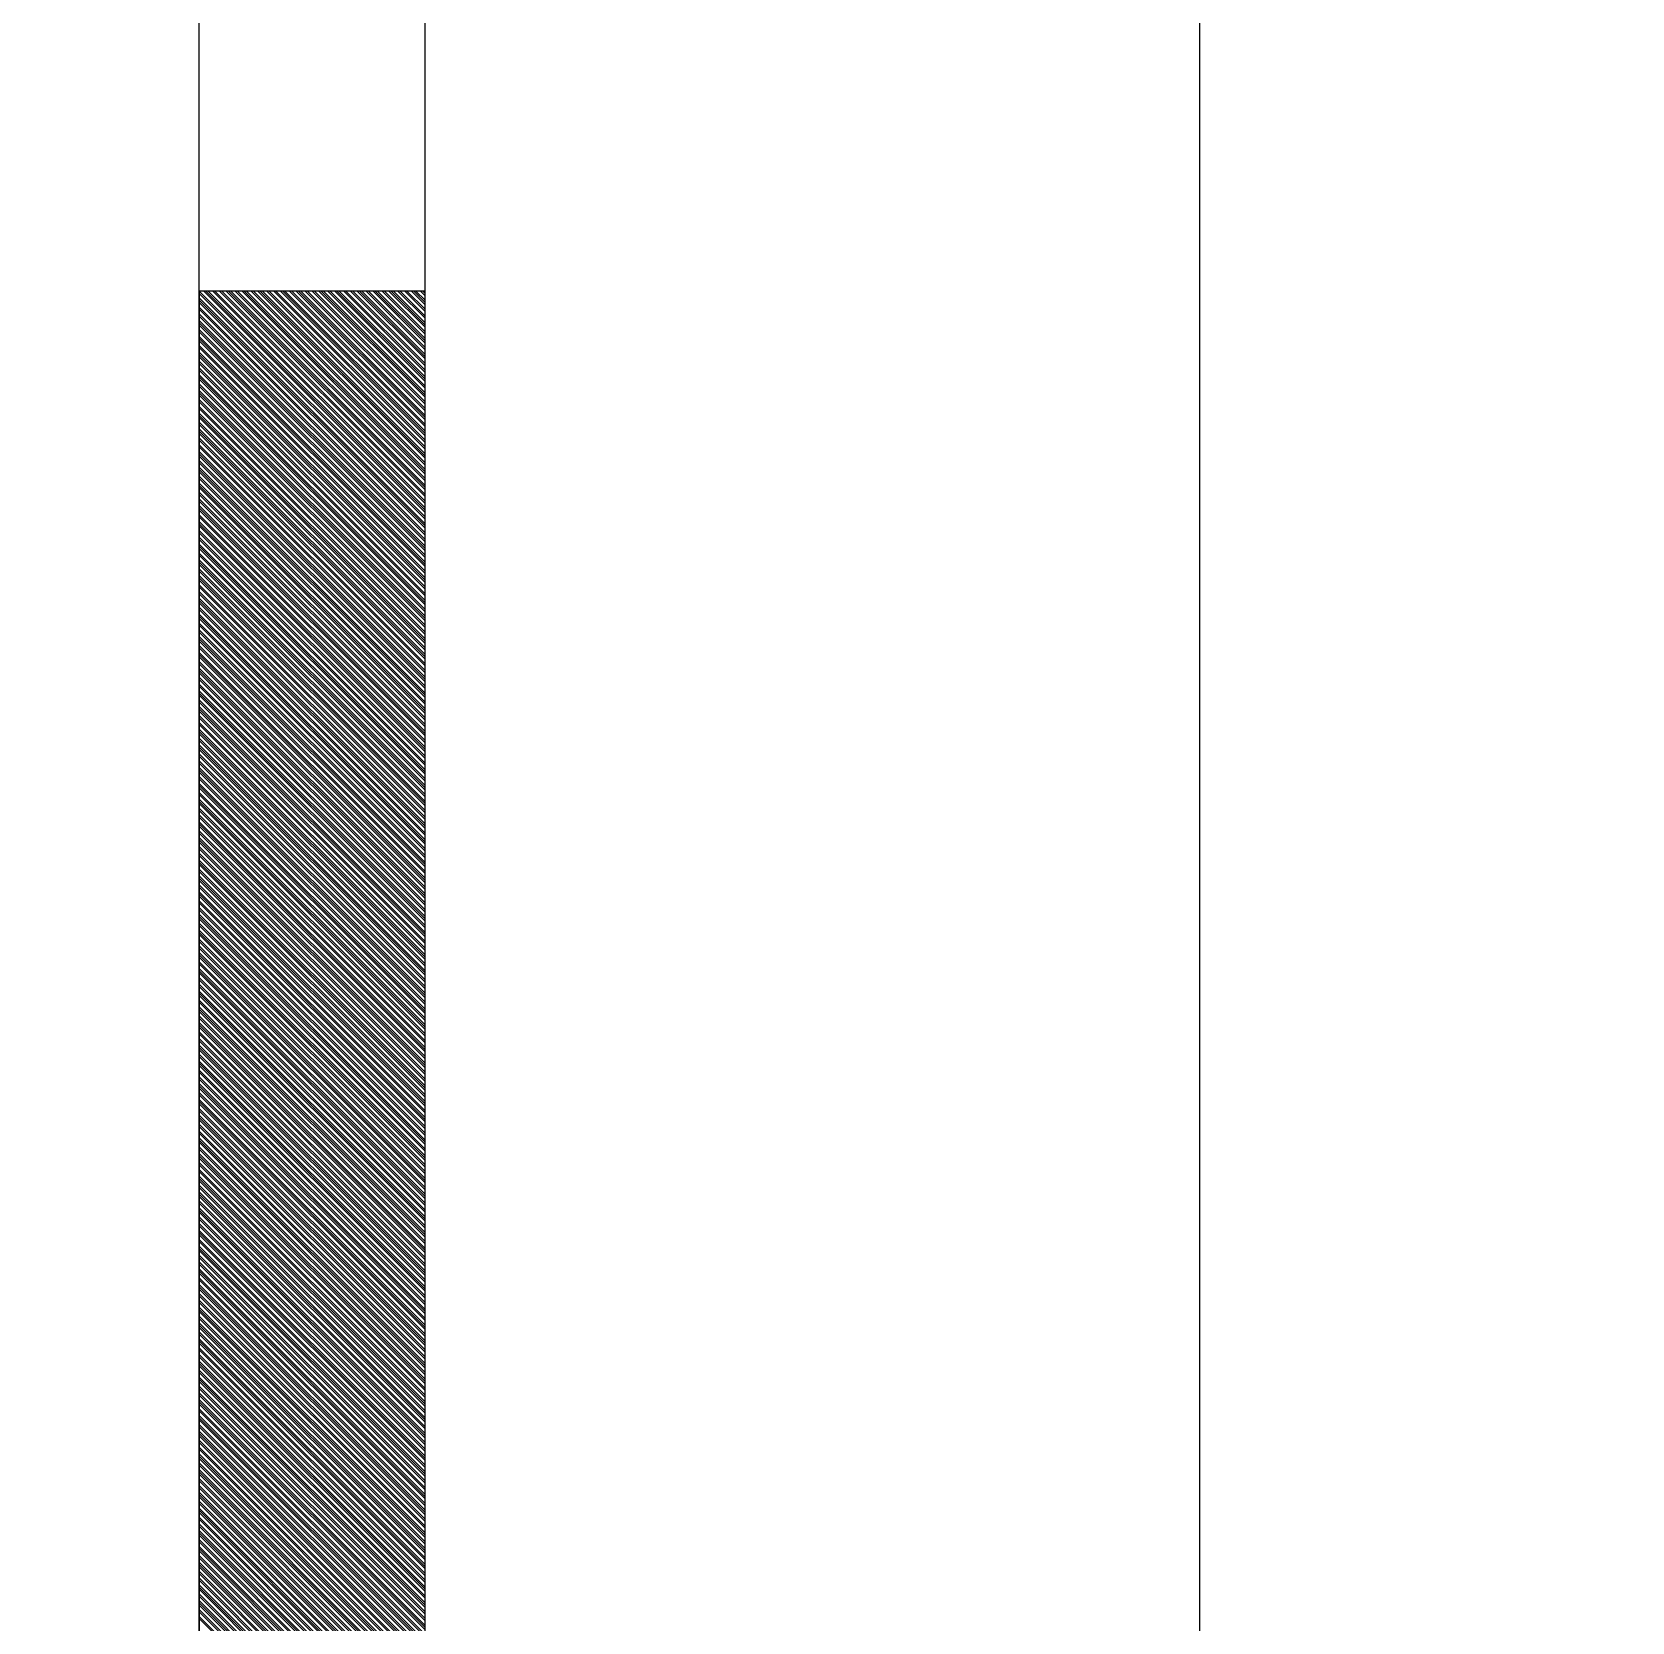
# Model space of a CAD drawing. Extents: x 729854 to 730444, y 4373781 to 4374808.
# Drawn here: x 730092.93 to 730100.01, y 4374715.12 to 4374722.16 of the extents above; entities that cross this region are included whole.
import ezdxf

# ---------------------------------------------------------------- set-up
doc = ezdxf.new("R2010")
doc.units = 0
doc.layers.get('0').update_dxf_attribs({"linetype": 'CONTINUOUS'})

msp = doc.modelspace()

# ---------------------------------------------------------------- linework, layer by layer
at = {"color": 0, "linetype": 'CONTINUOUS'}
for p, q in [((730093.67, 4374681.01), (730093.67, 4374781.01)), ((730093.67, 4374681.01), (730093.67, 4374781.01)), ((730094.67, 4374681.01), (730094.67, 4374781.01)), ((730094.67, 4374681.01), (730094.67, 4374781.01)), ((730094.67, 4374720.01), (730093.67, 4374721.01)), ((730094.67, 4374720.01), (730093.67, 4374721.01)), ((730094.67, 4374720), (730093.67, 4374721)), ((730094.67, 4374720), (730093.67, 4374721)), ((730094.67, 4374719.98), (730093.67, 4374720.98)), ((730094.67, 4374719.98), (730093.67, 4374720.98)), ((730094.67, 4374720.03), (730093.69, 4374721.01)), ((730094.67, 4374720.03), (730093.69, 4374721.01)), ((730094.67, 4374720.04), (730093.7, 4374721.01)), ((730094.67, 4374720.04), (730093.7, 4374721.01)), ((730094.67, 4374720.05), (730093.71, 4374721.01)), ((730094.67, 4374720.05), (730093.71, 4374721.01)), ((730094.67, 4374720.07), (730093.73, 4374721.01)), ((730094.67, 4374720.07), (730093.73, 4374721.01)), ((730094.67, 4374720.08), (730093.74, 4374721.01)), ((730094.67, 4374720.08), (730093.74, 4374721.01)), ((730094.67, 4374720.1), (730093.76, 4374721.01)), ((730094.67, 4374720.1), (730093.76, 4374721.01)), ((730094.67, 4374720.11), (730093.77, 4374721.01)), ((730094.67, 4374720.11), (730093.77, 4374721.01)), ((730094.67, 4374720.13), (730093.79, 4374721.01)), ((730094.67, 4374720.13), (730093.79, 4374721.01)), ((730094.67, 4374720.14), (730093.8, 4374721.01)), ((730094.67, 4374720.14), (730093.8, 4374721.01)), ((730094.67, 4374720.15), (730093.81, 4374721.01)), ((730094.67, 4374720.15), (730093.81, 4374721.01)), ((730094.67, 4374720.17), (730093.83, 4374721.01)), ((730094.67, 4374720.17), (730093.83, 4374721.01)), ((730094.67, 4374720.18), (730093.84, 4374721.01)), ((730094.67, 4374720.18), (730093.84, 4374721.01)), ((730094.67, 4374720.2), (730093.86, 4374721.01)), ((730094.67, 4374720.2), (730093.86, 4374721.01)), ((730094.67, 4374720.21), (730093.87, 4374721.01)), ((730094.67, 4374720.21), (730093.87, 4374721.01)), ((730094.67, 4374720.22), (730093.88, 4374721.01)), ((730094.67, 4374720.22), (730093.88, 4374721.01)), ((730094.67, 4374720.24), (730093.9, 4374721.01)), ((730094.67, 4374720.24), (730093.9, 4374721.01)), ((730094.67, 4374720.25), (730093.91, 4374721.01)), ((730094.67, 4374720.25), (730093.91, 4374721.01)), ((730094.67, 4374720.27), (730093.93, 4374721.01)), ((730094.67, 4374720.27), (730093.93, 4374721.01)), ((730094.67, 4374720.28), (730093.94, 4374721.01)), ((730094.67, 4374720.28), (730093.94, 4374721.01)), ((730094.67, 4374720.29), (730093.95, 4374721.01)), ((730094.67, 4374720.29), (730093.95, 4374721.01)), ((730094.67, 4374720.31), (730093.97, 4374721.01)), ((730094.67, 4374720.31), (730093.97, 4374721.01)), ((730094.67, 4374720.32), (730093.98, 4374721.01)), ((730094.67, 4374720.32), (730093.98, 4374721.01)), ((730094.67, 4374720.34), (730094, 4374721.01)), ((730094.67, 4374720.34), (730094, 4374721.01)), ((730094.67, 4374720.35), (730094.01, 4374721.01)), ((730094.67, 4374720.35), (730094.01, 4374721.01)), ((730094.67, 4374720.37), (730094.03, 4374721.01)), ((730094.67, 4374720.37), (730094.03, 4374721.01)), ((730094.67, 4374720.38), (730094.04, 4374721.01)), ((730094.67, 4374720.38), (730094.04, 4374721.01)), ((730094.67, 4374720.39), (730094.05, 4374721.01)), ((730094.67, 4374720.39), (730094.05, 4374721.01)), ((730094.67, 4374720.41), (730094.07, 4374721.01)), ((730094.67, 4374720.41), (730094.07, 4374721.01)), ((730094.67, 4374720.42), (730094.08, 4374721.01)), ((730094.67, 4374720.42), (730094.08, 4374721.01)), ((730094.67, 4374720.44), (730094.1, 4374721.01)), ((730094.67, 4374720.44), (730094.1, 4374721.01)), ((730094.67, 4374720.45), (730094.11, 4374721.01)), ((730094.67, 4374720.45), (730094.11, 4374721.01)), ((730094.67, 4374720.46), (730094.12, 4374721.01)), ((730094.67, 4374720.46), (730094.12, 4374721.01)), ((730094.67, 4374720.48), (730094.14, 4374721.01)), ((730094.67, 4374720.48), (730094.14, 4374721.01)), ((730094.67, 4374720.49), (730094.15, 4374721.01)), ((730094.67, 4374720.49), (730094.15, 4374721.01)), ((730094.67, 4374720.51), (730094.17, 4374721.01)), ((730094.67, 4374720.51), (730094.17, 4374721.01)), ((730094.67, 4374720.52), (730094.18, 4374721.01)), ((730094.67, 4374720.52), (730094.18, 4374721.01)), ((730094.67, 4374720.54), (730094.2, 4374721.01)), ((730094.67, 4374720.54), (730094.2, 4374721.01)), ((730094.67, 4374720.55), (730094.21, 4374721.01)), ((730094.67, 4374720.55), (730094.21, 4374721.01)), ((730094.67, 4374720.56), (730094.22, 4374721.01)), ((730094.67, 4374720.56), (730094.22, 4374721.01)), ((730094.67, 4374720.58), (730094.24, 4374721.01)), ((730094.67, 4374720.58), (730094.24, 4374721.01)), ((730094.67, 4374720.59), (730094.25, 4374721.01)), ((730094.67, 4374720.59), (730094.25, 4374721.01)), ((730094.67, 4374720.61), (730094.27, 4374721.01)), ((730094.67, 4374720.61), (730094.27, 4374721.01)), ((730094.67, 4374720.62), (730094.28, 4374721.01)), ((730094.67, 4374720.62), (730094.28, 4374721.01)), ((730094.67, 4374720.63), (730094.29, 4374721.01)), ((730094.67, 4374720.63), (730094.29, 4374721.01)), ((730094.67, 4374720.65), (730094.31, 4374721.01)), ((730094.67, 4374720.65), (730094.31, 4374721.01)), ((730094.67, 4374720.66), (730094.32, 4374721.01)), ((730094.67, 4374720.66), (730094.32, 4374721.01)), ((730094.67, 4374720.68), (730094.34, 4374721.01)), ((730094.67, 4374720.68), (730094.34, 4374721.01)), ((730094.67, 4374720.69), (730094.35, 4374721.01)), ((730094.67, 4374720.69), (730094.35, 4374721.01)), ((730094.67, 4374720.71), (730094.37, 4374721.01)), ((730094.67, 4374720.71), (730094.37, 4374721.01)), ((730094.67, 4374720.72), (730094.38, 4374721.01)), ((730094.67, 4374720.72), (730094.38, 4374721.01)), ((730094.67, 4374720.73), (730094.39, 4374721.01)), ((730094.67, 4374720.73), (730094.39, 4374721.01)), ((730094.67, 4374720.75), (730094.41, 4374721.01)), ((730094.67, 4374720.75), (730094.41, 4374721.01)), ((730094.67, 4374720.76), (730094.42, 4374721.01)), ((730094.67, 4374720.76), (730094.42, 4374721.01)), ((730094.67, 4374720.78), (730094.44, 4374721.01)), ((730094.67, 4374720.78), (730094.44, 4374721.01)), ((730094.67, 4374720.79), (730094.45, 4374721.01)), ((730094.67, 4374720.79), (730094.45, 4374721.01)), ((730094.67, 4374720.8), (730094.46, 4374721.01)), ((730094.67, 4374720.8), (730094.46, 4374721.01)), ((730094.67, 4374720.82), (730094.48, 4374721.01)), ((730094.67, 4374720.82), (730094.48, 4374721.01)), ((730094.67, 4374720.83), (730094.49, 4374721.01)), ((730094.67, 4374720.83), (730094.49, 4374721.01)), ((730094.67, 4374720.85), (730094.51, 4374721.01)), ((730094.67, 4374720.85), (730094.51, 4374721.01)), ((730094.67, 4374720.86), (730094.52, 4374721.01)), ((730094.67, 4374720.86), (730094.52, 4374721.01)), ((730094.67, 4374720.87), (730094.53, 4374721.01)), ((730094.67, 4374720.87), (730094.53, 4374721.01)), ((730094.67, 4374720.89), (730094.55, 4374721.01)), ((730094.67, 4374720.89), (730094.55, 4374721.01)), ((730094.67, 4374720.9), (730094.56, 4374721.01)), ((730094.67, 4374720.9), (730094.56, 4374721.01)), ((730094.67, 4374720.92), (730094.58, 4374721.01)), ((730094.67, 4374720.92), (730094.58, 4374721.01)), ((730094.67, 4374720.93), (730094.59, 4374721.01)), ((730094.67, 4374720.93), (730094.59, 4374721.01)), ((730094.67, 4374720.95), (730094.61, 4374721.01)), ((730094.67, 4374720.95), (730094.61, 4374721.01)), ((730094.67, 4374720.96), (730094.62, 4374721.01)), ((730094.67, 4374720.96), (730094.62, 4374721.01)), ((730094.67, 4374720.97), (730094.63, 4374721.01)), ((730094.67, 4374720.97), (730094.63, 4374721.01)), ((730094.67, 4374720.99), (730094.65, 4374721.01)), ((730094.67, 4374720.99), (730094.65, 4374721.01)), ((730094.67, 4374721), (730094.66, 4374721.01)), ((730094.67, 4374721), (730094.66, 4374721.01)), ((730094.67, 4374719.97), (730093.67, 4374720.97)), ((730094.67, 4374719.97), (730093.67, 4374720.97)), ((730094.67, 4374719.96), (730093.67, 4374720.96)), ((730094.67, 4374719.96), (730093.67, 4374720.96)), ((730094.67, 4374719.94), (730093.67, 4374720.94)), ((730094.67, 4374719.94), (730093.67, 4374720.94)), ((730094.67, 4374719.93), (730093.67, 4374720.93)), ((730094.67, 4374719.93), (730093.67, 4374720.93)), ((730094.67, 4374719.91), (730093.67, 4374720.91)), ((730094.67, 4374719.91), (730093.67, 4374720.91)), ((730094.67, 4374719.9), (730093.67, 4374720.9)), ((730094.67, 4374719.9), (730093.67, 4374720.9)), ((730094.67, 4374719.88), (730093.67, 4374720.88)), ((730094.67, 4374719.88), (730093.67, 4374720.88)), ((730094.67, 4374719.87), (730093.67, 4374720.87)), ((730094.67, 4374719.87), (730093.67, 4374720.87)), ((730094.67, 4374719.86), (730093.67, 4374720.86)), ((730094.67, 4374719.86), (730093.67, 4374720.86)), ((730094.67, 4374719.84), (730093.67, 4374720.84)), ((730094.67, 4374719.84), (730093.67, 4374720.84)), ((730094.67, 4374719.83), (730093.67, 4374720.83)), ((730094.67, 4374719.83), (730093.67, 4374720.83)), ((730094.67, 4374719.81), (730093.67, 4374720.81)), ((730094.67, 4374719.81), (730093.67, 4374720.81)), ((730094.67, 4374719.8), (730093.67, 4374720.8)), ((730094.67, 4374719.8), (730093.67, 4374720.8)), ((730094.67, 4374719.79), (730093.67, 4374720.79)), ((730094.67, 4374719.79), (730093.67, 4374720.79)), ((730094.67, 4374719.77), (730093.67, 4374720.77)), ((730094.67, 4374719.77), (730093.67, 4374720.77)), ((730094.67, 4374719.76), (730093.67, 4374720.76)), ((730094.67, 4374719.76), (730093.67, 4374720.76)), ((730094.67, 4374719.74), (730093.67, 4374720.74)), ((730094.67, 4374719.74), (730093.67, 4374720.74)), ((730094.67, 4374719.73), (730093.67, 4374720.73)), ((730094.67, 4374719.73), (730093.67, 4374720.73)), ((730094.67, 4374719.72), (730093.67, 4374720.72)), ((730094.67, 4374719.72), (730093.67, 4374720.72)), ((730094.67, 4374719.7), (730093.67, 4374720.7)), ((730094.67, 4374719.7), (730093.67, 4374720.7)), ((730094.67, 4374719.69), (730093.67, 4374720.69)), ((730094.67, 4374719.69), (730093.67, 4374720.69)), ((730094.67, 4374719.67), (730093.67, 4374720.67)), ((730094.67, 4374719.67), (730093.67, 4374720.67)), ((730094.67, 4374719.66), (730093.67, 4374720.66)), ((730094.67, 4374719.66), (730093.67, 4374720.66)), ((730094.67, 4374719.64), (730093.67, 4374720.64)), ((730094.67, 4374719.64), (730093.67, 4374720.64)), ((730094.67, 4374719.63), (730093.67, 4374720.63)), ((730094.67, 4374719.63), (730093.67, 4374720.63)), ((730094.67, 4374719.62), (730093.67, 4374720.62)), ((730094.67, 4374719.62), (730093.67, 4374720.62)), ((730094.67, 4374719.6), (730093.67, 4374720.6)), ((730094.67, 4374719.6), (730093.67, 4374720.6)), ((730094.67, 4374719.59), (730093.67, 4374720.59)), ((730094.67, 4374719.59), (730093.67, 4374720.59)), ((730094.67, 4374719.57), (730093.67, 4374720.57)), ((730094.67, 4374719.57), (730093.67, 4374720.57)), ((730094.67, 4374719.56), (730093.67, 4374720.56)), ((730094.67, 4374719.56), (730093.67, 4374720.56)), ((730094.67, 4374719.55), (730093.67, 4374720.55)), ((730094.67, 4374719.55), (730093.67, 4374720.55)), ((730094.67, 4374719.53), (730093.67, 4374720.53)), ((730094.67, 4374719.53), (730093.67, 4374720.53)), ((730094.67, 4374719.52), (730093.67, 4374720.52)), ((730094.67, 4374719.52), (730093.67, 4374720.52)), ((730094.67, 4374719.5), (730093.67, 4374720.5)), ((730094.67, 4374719.5), (730093.67, 4374720.5)), ((730094.67, 4374719.49), (730093.67, 4374720.49)), ((730094.67, 4374719.49), (730093.67, 4374720.49)), ((730094.67, 4374719.47), (730093.67, 4374720.47)), ((730094.67, 4374719.47), (730093.67, 4374720.47)), ((730094.67, 4374719.46), (730093.67, 4374720.46)), ((730094.67, 4374719.46), (730093.67, 4374720.46)), ((730094.67, 4374719.45), (730093.67, 4374720.45)), ((730094.67, 4374719.45), (730093.67, 4374720.45)), ((730094.67, 4374719.43), (730093.67, 4374720.43)), ((730094.67, 4374719.43), (730093.67, 4374720.43)), ((730094.67, 4374719.42), (730093.67, 4374720.42)), ((730094.67, 4374719.42), (730093.67, 4374720.42)), ((730094.67, 4374719.4), (730093.67, 4374720.4)), ((730094.67, 4374719.4), (730093.67, 4374720.4)), ((730094.67, 4374719.39), (730093.67, 4374720.39)), ((730094.67, 4374719.39), (730093.67, 4374720.39)), ((730094.67, 4374719.38), (730093.67, 4374720.38)), ((730094.67, 4374719.38), (730093.67, 4374720.38)), ((730094.67, 4374719.36), (730093.67, 4374720.36)), ((730094.67, 4374719.36), (730093.67, 4374720.36)), ((730094.67, 4374719.35), (730093.67, 4374720.35)), ((730094.67, 4374719.35), (730093.67, 4374720.35)), ((730094.67, 4374719.33), (730093.67, 4374720.33)), ((730094.67, 4374719.33), (730093.67, 4374720.33)), ((730094.67, 4374719.32), (730093.67, 4374720.32)), ((730094.67, 4374719.32), (730093.67, 4374720.32)), ((730094.67, 4374719.3), (730093.67, 4374720.3)), ((730094.67, 4374719.3), (730093.67, 4374720.3)), ((730094.67, 4374719.29), (730093.67, 4374720.29)), ((730094.67, 4374719.29), (730093.67, 4374720.29)), ((730094.67, 4374719.28), (730093.67, 4374720.28)), ((730094.67, 4374719.28), (730093.67, 4374720.28)), ((730094.67, 4374719.26), (730093.67, 4374720.26)), ((730094.67, 4374719.26), (730093.67, 4374720.26)), ((730094.67, 4374719.25), (730093.67, 4374720.25)), ((730094.67, 4374719.25), (730093.67, 4374720.25)), ((730094.67, 4374719.23), (730093.67, 4374720.23)), ((730094.67, 4374719.23), (730093.67, 4374720.23)), ((730094.67, 4374719.22), (730093.67, 4374720.22)), ((730094.67, 4374719.22), (730093.67, 4374720.22)), ((730094.67, 4374719.21), (730093.67, 4374720.21)), ((730094.67, 4374719.21), (730093.67, 4374720.21)), ((730094.67, 4374719.19), (730093.67, 4374720.19)), ((730094.67, 4374719.19), (730093.67, 4374720.19)), ((730094.67, 4374719.18), (730093.67, 4374720.18)), ((730094.67, 4374719.18), (730093.67, 4374720.18)), ((730094.67, 4374719.16), (730093.67, 4374720.16)), ((730094.67, 4374719.16), (730093.67, 4374720.16)), ((730094.67, 4374719.15), (730093.67, 4374720.15)), ((730094.67, 4374719.15), (730093.67, 4374720.15)), ((730094.67, 4374719.14), (730093.67, 4374720.14)), ((730094.67, 4374719.14), (730093.67, 4374720.14)), ((730094.67, 4374719.12), (730093.67, 4374720.12)), ((730094.67, 4374719.12), (730093.67, 4374720.12)), ((730094.67, 4374719.11), (730093.67, 4374720.11)), ((730094.67, 4374719.11), (730093.67, 4374720.11)), ((730094.67, 4374719.09), (730093.67, 4374720.09)), ((730094.67, 4374719.09), (730093.67, 4374720.09)), ((730094.67, 4374719.08), (730093.67, 4374720.08)), ((730094.67, 4374719.08), (730093.67, 4374720.08)), ((730094.67, 4374719.06), (730093.67, 4374720.06)), ((730094.67, 4374719.06), (730093.67, 4374720.06)), ((730094.67, 4374719.05), (730093.67, 4374720.05)), ((730094.67, 4374719.05), (730093.67, 4374720.05)), ((730094.67, 4374719.04), (730093.67, 4374720.04)), ((730094.67, 4374719.04), (730093.67, 4374720.04)), ((730094.67, 4374719.02), (730093.67, 4374720.02)), ((730094.67, 4374719.02), (730093.67, 4374720.02)), ((730094.67, 4374719.01), (730093.67, 4374720.01)), ((730094.67, 4374719.01), (730093.67, 4374720.01)), ((730094.67, 4374718.99), (730093.67, 4374719.99)), ((730094.67, 4374718.99), (730093.67, 4374719.99)), ((730094.67, 4374718.98), (730093.67, 4374719.98)), ((730094.67, 4374718.98), (730093.67, 4374719.98)), ((730094.67, 4374718.97), (730093.67, 4374719.97)), ((730094.67, 4374718.97), (730093.67, 4374719.97)), ((730094.67, 4374718.95), (730093.67, 4374719.95)), ((730094.67, 4374718.95), (730093.67, 4374719.95)), ((730094.67, 4374718.94), (730093.67, 4374719.94)), ((730094.67, 4374718.94), (730093.67, 4374719.94)), ((730094.67, 4374718.92), (730093.67, 4374719.92)), ((730094.67, 4374718.92), (730093.67, 4374719.92)), ((730094.67, 4374718.91), (730093.67, 4374719.91)), ((730094.67, 4374718.91), (730093.67, 4374719.91)), ((730094.67, 4374718.89), (730093.67, 4374719.89)), ((730094.67, 4374718.89), (730093.67, 4374719.89)), ((730094.67, 4374718.88), (730093.67, 4374719.88)), ((730094.67, 4374718.88), (730093.67, 4374719.88)), ((730094.67, 4374718.87), (730093.67, 4374719.87)), ((730094.67, 4374718.87), (730093.67, 4374719.87)), ((730094.67, 4374718.85), (730093.67, 4374719.85)), ((730094.67, 4374718.85), (730093.67, 4374719.85)), ((730094.67, 4374718.84), (730093.67, 4374719.84)), ((730094.67, 4374718.84), (730093.67, 4374719.84)), ((730094.67, 4374718.82), (730093.67, 4374719.82)), ((730094.67, 4374718.82), (730093.67, 4374719.82)), ((730094.67, 4374718.81), (730093.67, 4374719.81)), ((730094.67, 4374718.81), (730093.67, 4374719.81)), ((730094.67, 4374718.8), (730093.67, 4374719.8)), ((730094.67, 4374718.8), (730093.67, 4374719.8)), ((730094.67, 4374718.78), (730093.67, 4374719.78)), ((730094.67, 4374718.78), (730093.67, 4374719.78)), ((730094.67, 4374718.77), (730093.67, 4374719.77)), ((730094.67, 4374718.77), (730093.67, 4374719.77)), ((730094.67, 4374718.75), (730093.67, 4374719.75)), ((730094.67, 4374718.75), (730093.67, 4374719.75)), ((730094.67, 4374718.74), (730093.67, 4374719.74)), ((730094.67, 4374718.74), (730093.67, 4374719.74)), ((730094.67, 4374718.73), (730093.67, 4374719.73)), ((730094.67, 4374718.73), (730093.67, 4374719.73)), ((730094.67, 4374718.71), (730093.67, 4374719.71)), ((730094.67, 4374718.71), (730093.67, 4374719.71)), ((730094.67, 4374718.7), (730093.67, 4374719.7)), ((730094.67, 4374718.7), (730093.67, 4374719.7)), ((730094.67, 4374718.68), (730093.67, 4374719.68)), ((730094.67, 4374718.68), (730093.67, 4374719.68)), ((730094.67, 4374718.67), (730093.67, 4374719.67)), ((730094.67, 4374718.67), (730093.67, 4374719.67)), ((730094.67, 4374718.65), (730093.67, 4374719.65)), ((730094.67, 4374718.65), (730093.67, 4374719.65)), ((730094.67, 4374718.64), (730093.67, 4374719.64)), ((730094.67, 4374718.64), (730093.67, 4374719.64)), ((730094.67, 4374718.63), (730093.67, 4374719.63)), ((730094.67, 4374718.63), (730093.67, 4374719.63)), ((730094.67, 4374718.61), (730093.67, 4374719.61)), ((730094.67, 4374718.61), (730093.67, 4374719.61)), ((730094.67, 4374718.6), (730093.67, 4374719.6)), ((730094.67, 4374718.6), (730093.67, 4374719.6)), ((730094.67, 4374718.58), (730093.67, 4374719.58)), ((730094.67, 4374718.58), (730093.67, 4374719.58)), ((730094.67, 4374718.57), (730093.67, 4374719.57)), ((730094.67, 4374718.57), (730093.67, 4374719.57)), ((730094.67, 4374718.56), (730093.67, 4374719.56)), ((730094.67, 4374718.56), (730093.67, 4374719.56)), ((730094.67, 4374718.54), (730093.67, 4374719.54)), ((730094.67, 4374718.54), (730093.67, 4374719.54)), ((730094.67, 4374718.53), (730093.67, 4374719.53)), ((730094.67, 4374718.53), (730093.67, 4374719.53)), ((730094.67, 4374718.51), (730093.67, 4374719.51)), ((730094.67, 4374718.51), (730093.67, 4374719.51)), ((730094.67, 4374718.5), (730093.67, 4374719.5)), ((730094.67, 4374718.5), (730093.67, 4374719.5)), ((730094.67, 4374718.48), (730093.67, 4374719.48)), ((730094.67, 4374718.48), (730093.67, 4374719.48)), ((730094.67, 4374718.47), (730093.67, 4374719.47)), ((730094.67, 4374718.47), (730093.67, 4374719.47)), ((730094.67, 4374718.46), (730093.67, 4374719.46)), ((730094.67, 4374718.46), (730093.67, 4374719.46)), ((730094.67, 4374718.44), (730093.67, 4374719.44)), ((730094.67, 4374718.44), (730093.67, 4374719.44)), ((730094.67, 4374718.43), (730093.67, 4374719.43)), ((730094.67, 4374718.43), (730093.67, 4374719.43)), ((730094.67, 4374718.41), (730093.67, 4374719.41)), ((730094.67, 4374718.41), (730093.67, 4374719.41)), ((730094.67, 4374718.4), (730093.67, 4374719.4)), ((730094.67, 4374718.4), (730093.67, 4374719.4)), ((730094.67, 4374718.39), (730093.67, 4374719.39)), ((730094.67, 4374718.39), (730093.67, 4374719.39)), ((730094.67, 4374718.37), (730093.67, 4374719.37)), ((730094.67, 4374718.37), (730093.67, 4374719.37)), ((730094.67, 4374718.36), (730093.67, 4374719.36)), ((730094.67, 4374718.36), (730093.67, 4374719.36)), ((730094.67, 4374718.34), (730093.67, 4374719.34)), ((730094.67, 4374718.34), (730093.67, 4374719.34)), ((730094.67, 4374718.33), (730093.67, 4374719.33)), ((730094.67, 4374718.33), (730093.67, 4374719.33)), ((730094.67, 4374718.32), (730093.67, 4374719.32)), ((730094.67, 4374718.32), (730093.67, 4374719.32)), ((730094.67, 4374718.3), (730093.67, 4374719.3)), ((730094.67, 4374718.3), (730093.67, 4374719.3)), ((730094.67, 4374718.29), (730093.67, 4374719.29)), ((730094.67, 4374718.29), (730093.67, 4374719.29)), ((730094.67, 4374718.27), (730093.67, 4374719.27)), ((730094.67, 4374718.27), (730093.67, 4374719.27)), ((730094.67, 4374718.26), (730093.67, 4374719.26)), ((730094.67, 4374718.26), (730093.67, 4374719.26)), ((730094.67, 4374718.24), (730093.67, 4374719.24)), ((730094.67, 4374718.24), (730093.67, 4374719.24)), ((730094.67, 4374718.23), (730093.67, 4374719.23)), ((730094.67, 4374718.23), (730093.67, 4374719.23)), ((730094.67, 4374718.22), (730093.67, 4374719.22)), ((730094.67, 4374718.22), (730093.67, 4374719.22)), ((730094.67, 4374718.2), (730093.67, 4374719.2)), ((730094.67, 4374718.2), (730093.67, 4374719.2)), ((730094.67, 4374718.19), (730093.67, 4374719.19)), ((730094.67, 4374718.19), (730093.67, 4374719.19)), ((730094.67, 4374718.17), (730093.67, 4374719.17)), ((730094.67, 4374718.17), (730093.67, 4374719.17)), ((730094.67, 4374718.16), (730093.67, 4374719.16)), ((730094.67, 4374718.16), (730093.67, 4374719.16)), ((730094.67, 4374718.15), (730093.67, 4374719.15)), ((730094.67, 4374718.15), (730093.67, 4374719.15)), ((730094.67, 4374718.13), (730093.67, 4374719.13)), ((730094.67, 4374718.13), (730093.67, 4374719.13)), ((730094.67, 4374718.12), (730093.67, 4374719.12)), ((730094.67, 4374718.12), (730093.67, 4374719.12)), ((730094.67, 4374718.1), (730093.67, 4374719.1)), ((730094.67, 4374718.1), (730093.67, 4374719.1)), ((730094.67, 4374718.09), (730093.67, 4374719.09)), ((730094.67, 4374718.09), (730093.67, 4374719.09)), ((730094.67, 4374718.07), (730093.67, 4374719.07)), ((730094.67, 4374718.07), (730093.67, 4374719.07)), ((730094.67, 4374718.06), (730093.67, 4374719.06)), ((730094.67, 4374718.06), (730093.67, 4374719.06)), ((730094.67, 4374718.05), (730093.67, 4374719.05)), ((730094.67, 4374718.05), (730093.67, 4374719.05)), ((730094.67, 4374718.03), (730093.67, 4374719.03)), ((730094.67, 4374718.03), (730093.67, 4374719.03)), ((730094.67, 4374718.02), (730093.67, 4374719.02)), ((730094.67, 4374718.02), (730093.67, 4374719.02)), ((730094.67, 4374718), (730093.67, 4374719)), ((730094.67, 4374718), (730093.67, 4374719)), ((730094.67, 4374717.99), (730093.67, 4374718.99)), ((730094.67, 4374717.99), (730093.67, 4374718.99)), ((730094.67, 4374717.98), (730093.67, 4374718.98)), ((730094.67, 4374717.98), (730093.67, 4374718.98)), ((730094.67, 4374717.96), (730093.67, 4374718.96)), ((730094.67, 4374717.96), (730093.67, 4374718.96)), ((730094.67, 4374717.95), (730093.67, 4374718.95)), ((730094.67, 4374717.95), (730093.67, 4374718.95)), ((730094.67, 4374717.93), (730093.67, 4374718.93)), ((730094.67, 4374717.93), (730093.67, 4374718.93)), ((730094.67, 4374717.92), (730093.67, 4374718.92)), ((730094.67, 4374717.92), (730093.67, 4374718.92)), ((730094.67, 4374717.9), (730093.67, 4374718.9)), ((730094.67, 4374717.9), (730093.67, 4374718.9)), ((730094.67, 4374717.89), (730093.67, 4374718.89)), ((730094.67, 4374717.89), (730093.67, 4374718.89)), ((730094.67, 4374717.88), (730093.67, 4374718.88)), ((730094.67, 4374717.88), (730093.67, 4374718.88)), ((730094.67, 4374717.86), (730093.67, 4374718.86)), ((730094.67, 4374717.86), (730093.67, 4374718.86)), ((730094.67, 4374717.85), (730093.67, 4374718.85)), ((730094.67, 4374717.85), (730093.67, 4374718.85)), ((730094.67, 4374717.83), (730093.67, 4374718.83)), ((730094.67, 4374717.83), (730093.67, 4374718.83)), ((730094.67, 4374717.82), (730093.67, 4374718.82)), ((730094.67, 4374717.82), (730093.67, 4374718.82)), ((730094.67, 4374717.81), (730093.67, 4374718.81)), ((730094.67, 4374717.81), (730093.67, 4374718.81)), ((730094.67, 4374717.79), (730093.67, 4374718.79)), ((730094.67, 4374717.79), (730093.67, 4374718.79)), ((730094.67, 4374717.78), (730093.67, 4374718.78)), ((730094.67, 4374717.78), (730093.67, 4374718.78)), ((730094.67, 4374717.76), (730093.67, 4374718.76)), ((730094.67, 4374717.76), (730093.67, 4374718.76)), ((730094.67, 4374717.75), (730093.67, 4374718.75)), ((730094.67, 4374717.75), (730093.67, 4374718.75)), ((730094.67, 4374717.74), (730093.67, 4374718.74)), ((730094.67, 4374717.74), (730093.67, 4374718.74)), ((730094.67, 4374717.72), (730093.67, 4374718.72)), ((730094.67, 4374717.72), (730093.67, 4374718.72)), ((730094.67, 4374717.71), (730093.67, 4374718.71)), ((730094.67, 4374717.71), (730093.67, 4374718.71)), ((730094.67, 4374717.69), (730093.67, 4374718.69)), ((730094.67, 4374717.69), (730093.67, 4374718.69)), ((730094.67, 4374717.68), (730093.67, 4374718.68)), ((730094.67, 4374717.68), (730093.67, 4374718.68)), ((730094.67, 4374717.66), (730093.67, 4374718.66)), ((730094.67, 4374717.66), (730093.67, 4374718.66)), ((730094.67, 4374717.65), (730093.67, 4374718.65)), ((730094.67, 4374717.65), (730093.67, 4374718.65)), ((730094.67, 4374717.64), (730093.67, 4374718.64)), ((730094.67, 4374717.64), (730093.67, 4374718.64)), ((730094.67, 4374717.62), (730093.67, 4374718.62)), ((730094.67, 4374717.62), (730093.67, 4374718.62)), ((730094.67, 4374717.61), (730093.67, 4374718.61)), ((730094.67, 4374717.61), (730093.67, 4374718.61)), ((730094.67, 4374717.59), (730093.67, 4374718.59)), ((730094.67, 4374717.59), (730093.67, 4374718.59)), ((730094.67, 4374717.58), (730093.67, 4374718.58)), ((730094.67, 4374717.58), (730093.67, 4374718.58)), ((730094.67, 4374717.57), (730093.67, 4374718.57)), ((730094.67, 4374717.57), (730093.67, 4374718.57)), ((730094.67, 4374717.55), (730093.67, 4374718.55)), ((730094.67, 4374717.55), (730093.67, 4374718.55)), ((730094.67, 4374717.54), (730093.67, 4374718.54)), ((730094.67, 4374717.54), (730093.67, 4374718.54)), ((730094.67, 4374717.52), (730093.67, 4374718.52)), ((730094.67, 4374717.52), (730093.67, 4374718.52)), ((730094.67, 4374717.51), (730093.67, 4374718.51)), ((730094.67, 4374717.51), (730093.67, 4374718.51)), ((730094.67, 4374717.49), (730093.67, 4374718.49)), ((730094.67, 4374717.49), (730093.67, 4374718.49)), ((730094.67, 4374717.48), (730093.67, 4374718.48)), ((730094.67, 4374717.48), (730093.67, 4374718.48)), ((730094.67, 4374717.47), (730093.67, 4374718.47)), ((730094.67, 4374717.47), (730093.67, 4374718.47)), ((730094.67, 4374717.45), (730093.67, 4374718.45)), ((730094.67, 4374717.45), (730093.67, 4374718.45)), ((730094.67, 4374717.44), (730093.67, 4374718.44)), ((730094.67, 4374717.44), (730093.67, 4374718.44)), ((730094.67, 4374717.42), (730093.67, 4374718.42)), ((730094.67, 4374717.42), (730093.67, 4374718.42)), ((730094.67, 4374717.41), (730093.67, 4374718.41)), ((730094.67, 4374717.41), (730093.67, 4374718.41)), ((730094.67, 4374717.4), (730093.67, 4374718.4)), ((730094.67, 4374717.4), (730093.67, 4374718.4)), ((730094.67, 4374717.38), (730093.67, 4374718.38)), ((730094.67, 4374717.38), (730093.67, 4374718.38)), ((730094.67, 4374717.37), (730093.67, 4374718.37)), ((730094.67, 4374717.37), (730093.67, 4374718.37)), ((730094.67, 4374717.35), (730093.67, 4374718.35)), ((730094.67, 4374717.35), (730093.67, 4374718.35)), ((730094.67, 4374717.34), (730093.67, 4374718.34)), ((730094.67, 4374717.34), (730093.67, 4374718.34)), ((730094.67, 4374717.33), (730093.67, 4374718.33)), ((730094.67, 4374717.33), (730093.67, 4374718.33)), ((730094.67, 4374717.31), (730093.67, 4374718.31)), ((730094.67, 4374717.31), (730093.67, 4374718.31)), ((730094.67, 4374717.3), (730093.67, 4374718.3)), ((730094.67, 4374717.3), (730093.67, 4374718.3)), ((730094.67, 4374717.28), (730093.67, 4374718.28)), ((730094.67, 4374717.28), (730093.67, 4374718.28)), ((730094.67, 4374717.27), (730093.67, 4374718.27)), ((730094.67, 4374717.27), (730093.67, 4374718.27)), ((730094.67, 4374717.25), (730093.67, 4374718.25)), ((730094.67, 4374717.25), (730093.67, 4374718.25)), ((730094.67, 4374717.24), (730093.67, 4374718.24)), ((730094.67, 4374717.24), (730093.67, 4374718.24)), ((730094.67, 4374717.23), (730093.67, 4374718.23)), ((730094.67, 4374717.23), (730093.67, 4374718.23)), ((730094.67, 4374717.21), (730093.67, 4374718.21)), ((730094.67, 4374717.21), (730093.67, 4374718.21)), ((730094.67, 4374717.2), (730093.67, 4374718.2)), ((730094.67, 4374717.2), (730093.67, 4374718.2)), ((730094.67, 4374717.18), (730093.67, 4374718.18)), ((730094.67, 4374717.18), (730093.67, 4374718.18)), ((730094.67, 4374717.17), (730093.67, 4374718.17)), ((730094.67, 4374717.17), (730093.67, 4374718.17)), ((730094.67, 4374717.16), (730093.67, 4374718.16)), ((730094.67, 4374717.16), (730093.67, 4374718.16)), ((730094.67, 4374717.14), (730093.67, 4374718.14)), ((730094.67, 4374717.14), (730093.67, 4374718.14)), ((730094.67, 4374717.13), (730093.67, 4374718.13)), ((730094.67, 4374717.13), (730093.67, 4374718.13)), ((730094.67, 4374717.11), (730093.67, 4374718.11)), ((730094.67, 4374717.11), (730093.67, 4374718.11)), ((730094.67, 4374717.1), (730093.67, 4374718.1)), ((730094.67, 4374717.1), (730093.67, 4374718.1)), ((730094.67, 4374717.08), (730093.67, 4374718.08)), ((730094.67, 4374717.08), (730093.67, 4374718.08)), ((730094.67, 4374717.07), (730093.67, 4374718.07)), ((730094.67, 4374717.07), (730093.67, 4374718.07)), ((730094.67, 4374717.06), (730093.67, 4374718.06)), ((730094.67, 4374717.06), (730093.67, 4374718.06)), ((730094.67, 4374717.04), (730093.67, 4374718.04)), ((730094.67, 4374717.04), (730093.67, 4374718.04)), ((730094.67, 4374717.03), (730093.67, 4374718.03)), ((730094.67, 4374717.03), (730093.67, 4374718.03)), ((730094.67, 4374717.01), (730093.67, 4374718.01)), ((730094.67, 4374717.01), (730093.67, 4374718.01)), ((730094.67, 4374717), (730093.67, 4374718)), ((730094.67, 4374717), (730093.67, 4374718)), ((730094.67, 4374716.99), (730093.67, 4374717.99)), ((730094.67, 4374716.99), (730093.67, 4374717.99)), ((730094.67, 4374716.97), (730093.67, 4374717.97)), ((730094.67, 4374716.97), (730093.67, 4374717.97)), ((730094.67, 4374716.96), (730093.67, 4374717.96)), ((730094.67, 4374716.96), (730093.67, 4374717.96)), ((730094.67, 4374716.94), (730093.67, 4374717.94)), ((730094.67, 4374716.94), (730093.67, 4374717.94)), ((730094.67, 4374716.93), (730093.67, 4374717.93)), ((730094.67, 4374716.93), (730093.67, 4374717.93)), ((730094.67, 4374716.91), (730093.67, 4374717.91)), ((730094.67, 4374716.91), (730093.67, 4374717.91)), ((730094.67, 4374716.9), (730093.67, 4374717.9)), ((730094.67, 4374716.9), (730093.67, 4374717.9)), ((730094.67, 4374716.89), (730093.67, 4374717.89)), ((730094.67, 4374716.89), (730093.67, 4374717.89)), ((730094.67, 4374716.87), (730093.67, 4374717.87)), ((730094.67, 4374716.87), (730093.67, 4374717.87)), ((730094.67, 4374716.86), (730093.67, 4374717.86)), ((730094.67, 4374716.86), (730093.67, 4374717.86)), ((730094.67, 4374716.84), (730093.67, 4374717.84)), ((730094.67, 4374716.84), (730093.67, 4374717.84)), ((730094.67, 4374716.83), (730093.67, 4374717.83)), ((730094.67, 4374716.83), (730093.67, 4374717.83)), ((730094.67, 4374716.82), (730093.67, 4374717.82)), ((730094.67, 4374716.82), (730093.67, 4374717.82)), ((730094.67, 4374716.8), (730093.67, 4374717.8)), ((730094.67, 4374716.8), (730093.67, 4374717.8)), ((730094.67, 4374716.79), (730093.67, 4374717.79)), ((730094.67, 4374716.79), (730093.67, 4374717.79)), ((730094.67, 4374716.77), (730093.67, 4374717.77)), ((730094.67, 4374716.77), (730093.67, 4374717.77)), ((730094.67, 4374716.76), (730093.67, 4374717.76)), ((730094.67, 4374716.76), (730093.67, 4374717.76)), ((730094.67, 4374716.75), (730093.67, 4374717.75)), ((730094.67, 4374716.75), (730093.67, 4374717.75)), ((730094.67, 4374716.73), (730093.67, 4374717.73)), ((730094.67, 4374716.73), (730093.67, 4374717.73)), ((730094.67, 4374716.72), (730093.67, 4374717.72)), ((730094.67, 4374716.72), (730093.67, 4374717.72)), ((730094.67, 4374716.7), (730093.67, 4374717.7)), ((730094.67, 4374716.7), (730093.67, 4374717.7)), ((730094.67, 4374716.69), (730093.67, 4374717.69)), ((730094.67, 4374716.69), (730093.67, 4374717.69)), ((730094.67, 4374716.67), (730093.67, 4374717.67)), ((730094.67, 4374716.67), (730093.67, 4374717.67)), ((730094.67, 4374716.66), (730093.67, 4374717.66)), ((730094.67, 4374716.66), (730093.67, 4374717.66)), ((730094.67, 4374716.65), (730093.67, 4374717.65)), ((730094.67, 4374716.65), (730093.67, 4374717.65)), ((730094.67, 4374716.63), (730093.67, 4374717.63)), ((730094.67, 4374716.63), (730093.67, 4374717.63)), ((730094.67, 4374716.62), (730093.67, 4374717.62)), ((730094.67, 4374716.62), (730093.67, 4374717.62)), ((730094.67, 4374716.6), (730093.67, 4374717.6)), ((730094.67, 4374716.6), (730093.67, 4374717.6)), ((730094.67, 4374716.59), (730093.67, 4374717.59)), ((730094.67, 4374716.59), (730093.67, 4374717.59)), ((730094.67, 4374716.58), (730093.67, 4374717.58)), ((730094.67, 4374716.58), (730093.67, 4374717.58)), ((730094.67, 4374716.56), (730093.67, 4374717.56)), ((730094.67, 4374716.56), (730093.67, 4374717.56)), ((730094.67, 4374716.55), (730093.67, 4374717.55)), ((730094.67, 4374716.55), (730093.67, 4374717.55)), ((730094.67, 4374716.53), (730093.67, 4374717.53)), ((730094.67, 4374716.53), (730093.67, 4374717.53)), ((730094.67, 4374716.52), (730093.67, 4374717.52)), ((730094.67, 4374716.52), (730093.67, 4374717.52)), ((730094.67, 4374716.5), (730093.67, 4374717.5)), ((730094.67, 4374716.5), (730093.67, 4374717.5)), ((730094.67, 4374716.49), (730093.67, 4374717.49)), ((730094.67, 4374716.49), (730093.67, 4374717.49)), ((730094.67, 4374716.48), (730093.67, 4374717.48)), ((730094.67, 4374716.48), (730093.67, 4374717.48)), ((730094.67, 4374716.46), (730093.67, 4374717.46)), ((730094.67, 4374716.46), (730093.67, 4374717.46)), ((730094.67, 4374716.45), (730093.67, 4374717.45)), ((730094.67, 4374716.45), (730093.67, 4374717.45)), ((730094.67, 4374716.43), (730093.67, 4374717.43)), ((730094.67, 4374716.43), (730093.67, 4374717.43)), ((730094.67, 4374716.42), (730093.67, 4374717.42)), ((730094.67, 4374716.42), (730093.67, 4374717.42)), ((730094.67, 4374716.41), (730093.67, 4374717.41)), ((730094.67, 4374716.41), (730093.67, 4374717.41)), ((730094.67, 4374716.39), (730093.67, 4374717.39)), ((730094.67, 4374716.39), (730093.67, 4374717.39)), ((730094.67, 4374716.38), (730093.67, 4374717.38)), ((730094.67, 4374716.38), (730093.67, 4374717.38)), ((730094.67, 4374716.36), (730093.67, 4374717.36)), ((730094.67, 4374716.36), (730093.67, 4374717.36)), ((730094.67, 4374716.35), (730093.67, 4374717.35)), ((730094.67, 4374716.35), (730093.67, 4374717.35)), ((730094.67, 4374716.34), (730093.67, 4374717.34)), ((730094.67, 4374716.34), (730093.67, 4374717.34)), ((730094.67, 4374716.32), (730093.67, 4374717.32)), ((730094.67, 4374716.32), (730093.67, 4374717.32)), ((730094.67, 4374716.31), (730093.67, 4374717.31)), ((730094.67, 4374716.31), (730093.67, 4374717.31)), ((730094.67, 4374716.29), (730093.67, 4374717.29)), ((730094.67, 4374716.29), (730093.67, 4374717.29)), ((730094.67, 4374716.28), (730093.67, 4374717.28)), ((730094.67, 4374716.28), (730093.67, 4374717.28)), ((730094.67, 4374716.26), (730093.67, 4374717.26)), ((730094.67, 4374716.26), (730093.67, 4374717.26)), ((730094.67, 4374716.25), (730093.67, 4374717.25)), ((730094.67, 4374716.25), (730093.67, 4374717.25)), ((730094.67, 4374716.24), (730093.67, 4374717.24)), ((730094.67, 4374716.24), (730093.67, 4374717.24)), ((730094.67, 4374716.22), (730093.67, 4374717.22)), ((730094.67, 4374716.22), (730093.67, 4374717.22)), ((730094.67, 4374716.21), (730093.67, 4374717.21)), ((730094.67, 4374716.21), (730093.67, 4374717.21)), ((730094.67, 4374716.19), (730093.67, 4374717.19)), ((730094.67, 4374716.19), (730093.67, 4374717.19)), ((730094.67, 4374716.18), (730093.67, 4374717.18)), ((730094.67, 4374716.18), (730093.67, 4374717.18)), ((730094.67, 4374716.17), (730093.67, 4374717.17)), ((730094.67, 4374716.17), (730093.67, 4374717.17)), ((730094.67, 4374716.15), (730093.67, 4374717.15)), ((730094.67, 4374716.15), (730093.67, 4374717.15)), ((730094.67, 4374716.14), (730093.67, 4374717.14)), ((730094.67, 4374716.14), (730093.67, 4374717.14)), ((730094.67, 4374716.12), (730093.67, 4374717.12)), ((730094.67, 4374716.12), (730093.67, 4374717.12)), ((730094.67, 4374716.11), (730093.67, 4374717.11)), ((730094.67, 4374716.11), (730093.67, 4374717.11)), ((730094.67, 4374716.09), (730093.67, 4374717.09)), ((730094.67, 4374716.09), (730093.67, 4374717.09)), ((730094.67, 4374716.08), (730093.67, 4374717.08)), ((730094.67, 4374716.08), (730093.67, 4374717.08)), ((730094.67, 4374716.07), (730093.67, 4374717.07)), ((730094.67, 4374716.07), (730093.67, 4374717.07)), ((730094.67, 4374716.05), (730093.67, 4374717.05)), ((730094.67, 4374716.05), (730093.67, 4374717.05)), ((730094.67, 4374716.04), (730093.67, 4374717.04)), ((730094.67, 4374716.04), (730093.67, 4374717.04)), ((730094.67, 4374716.02), (730093.67, 4374717.02)), ((730094.67, 4374716.02), (730093.67, 4374717.02)), ((730094.67, 4374716.01), (730093.67, 4374717.01)), ((730094.67, 4374716.01), (730093.67, 4374717.01)), ((730094.67, 4374716), (730093.67, 4374717)), ((730094.67, 4374716), (730093.67, 4374717)), ((730094.67, 4374715.98), (730093.67, 4374716.98)), ((730094.67, 4374715.98), (730093.67, 4374716.98)), ((730094.67, 4374715.97), (730093.67, 4374716.97)), ((730094.67, 4374715.97), (730093.67, 4374716.97)), ((730094.67, 4374715.95), (730093.67, 4374716.95)), ((730094.67, 4374715.95), (730093.67, 4374716.95)), ((730094.67, 4374715.94), (730093.67, 4374716.94)), ((730094.67, 4374715.94), (730093.67, 4374716.94)), ((730094.67, 4374715.93), (730093.67, 4374716.93)), ((730094.67, 4374715.93), (730093.67, 4374716.93)), ((730094.67, 4374715.91), (730093.67, 4374716.91)), ((730094.67, 4374715.91), (730093.67, 4374716.91)), ((730094.67, 4374715.9), (730093.67, 4374716.9)), ((730094.67, 4374715.9), (730093.67, 4374716.9)), ((730094.67, 4374715.88), (730093.67, 4374716.88)), ((730094.67, 4374715.88), (730093.67, 4374716.88)), ((730094.67, 4374715.87), (730093.67, 4374716.87)), ((730094.67, 4374715.87), (730093.67, 4374716.87)), ((730094.67, 4374715.85), (730093.67, 4374716.85)), ((730094.67, 4374715.85), (730093.67, 4374716.85)), ((730094.67, 4374715.84), (730093.67, 4374716.84)), ((730094.67, 4374715.84), (730093.67, 4374716.84)), ((730094.67, 4374715.83), (730093.67, 4374716.83)), ((730094.67, 4374715.83), (730093.67, 4374716.83)), ((730094.67, 4374715.81), (730093.67, 4374716.81)), ((730094.67, 4374715.81), (730093.67, 4374716.81)), ((730094.67, 4374715.8), (730093.67, 4374716.8)), ((730094.67, 4374715.8), (730093.67, 4374716.8)), ((730094.67, 4374715.78), (730093.67, 4374716.78)), ((730094.67, 4374715.78), (730093.67, 4374716.78)), ((730094.67, 4374715.77), (730093.67, 4374716.77)), ((730094.67, 4374715.77), (730093.67, 4374716.77)), ((730094.67, 4374715.76), (730093.67, 4374716.76)), ((730094.67, 4374715.76), (730093.67, 4374716.76)), ((730094.67, 4374715.74), (730093.67, 4374716.74)), ((730094.67, 4374715.74), (730093.67, 4374716.74)), ((730094.67, 4374715.73), (730093.67, 4374716.73)), ((730094.67, 4374715.73), (730093.67, 4374716.73)), ((730094.67, 4374715.71), (730093.67, 4374716.71)), ((730094.67, 4374715.71), (730093.67, 4374716.71)), ((730094.67, 4374715.7), (730093.67, 4374716.7)), ((730094.67, 4374715.7), (730093.67, 4374716.7)), ((730094.67, 4374715.68), (730093.67, 4374716.68)), ((730094.67, 4374715.68), (730093.67, 4374716.68)), ((730094.67, 4374715.67), (730093.67, 4374716.67)), ((730094.67, 4374715.67), (730093.67, 4374716.67)), ((730094.67, 4374715.66), (730093.67, 4374716.66)), ((730094.67, 4374715.66), (730093.67, 4374716.66)), ((730094.67, 4374715.64), (730093.67, 4374716.64)), ((730094.67, 4374715.64), (730093.67, 4374716.64)), ((730094.67, 4374715.63), (730093.67, 4374716.63)), ((730094.67, 4374715.63), (730093.67, 4374716.63)), ((730094.67, 4374715.61), (730093.67, 4374716.61)), ((730094.67, 4374715.61), (730093.67, 4374716.61)), ((730094.67, 4374715.6), (730093.67, 4374716.6)), ((730094.67, 4374715.6), (730093.67, 4374716.6)), ((730094.67, 4374715.59), (730093.67, 4374716.59)), ((730094.67, 4374715.59), (730093.67, 4374716.59)), ((730094.67, 4374715.57), (730093.67, 4374716.57)), ((730094.67, 4374715.57), (730093.67, 4374716.57)), ((730094.67, 4374715.56), (730093.67, 4374716.56)), ((730094.67, 4374715.56), (730093.67, 4374716.56)), ((730094.67, 4374715.54), (730093.67, 4374716.54)), ((730094.67, 4374715.54), (730093.67, 4374716.54)), ((730094.67, 4374715.53), (730093.67, 4374716.53)), ((730094.67, 4374715.53), (730093.67, 4374716.53)), ((730094.67, 4374715.51), (730093.67, 4374716.51)), ((730094.67, 4374715.51), (730093.67, 4374716.51)), ((730094.67, 4374715.5), (730093.67, 4374716.5)), ((730094.67, 4374715.5), (730093.67, 4374716.5)), ((730094.67, 4374715.49), (730093.67, 4374716.49)), ((730094.67, 4374715.49), (730093.67, 4374716.49)), ((730094.67, 4374715.47), (730093.67, 4374716.47)), ((730094.67, 4374715.47), (730093.67, 4374716.47)), ((730094.67, 4374715.46), (730093.67, 4374716.46)), ((730094.67, 4374715.46), (730093.67, 4374716.46)), ((730094.67, 4374715.44), (730093.67, 4374716.44)), ((730094.67, 4374715.44), (730093.67, 4374716.44)), ((730094.67, 4374715.43), (730093.67, 4374716.43)), ((730094.67, 4374715.43), (730093.67, 4374716.43)), ((730094.67, 4374715.42), (730093.67, 4374716.42)), ((730094.67, 4374715.42), (730093.67, 4374716.42)), ((730094.67, 4374715.4), (730093.67, 4374716.4)), ((730094.67, 4374715.4), (730093.67, 4374716.4)), ((730094.67, 4374715.39), (730093.67, 4374716.39)), ((730094.67, 4374715.39), (730093.67, 4374716.39)), ((730094.67, 4374715.37), (730093.67, 4374716.37)), ((730094.67, 4374715.37), (730093.67, 4374716.37)), ((730094.67, 4374715.36), (730093.67, 4374716.36)), ((730094.67, 4374715.36), (730093.67, 4374716.36)), ((730094.67, 4374715.35), (730093.67, 4374716.35)), ((730094.67, 4374715.35), (730093.67, 4374716.35)), ((730094.67, 4374715.33), (730093.67, 4374716.33)), ((730094.67, 4374715.33), (730093.67, 4374716.33)), ((730094.67, 4374715.32), (730093.67, 4374716.32)), ((730094.67, 4374715.32), (730093.67, 4374716.32)), ((730094.67, 4374715.3), (730093.67, 4374716.3)), ((730094.67, 4374715.3), (730093.67, 4374716.3)), ((730094.67, 4374715.29), (730093.67, 4374716.29)), ((730094.67, 4374715.29), (730093.67, 4374716.29)), ((730094.67, 4374715.27), (730093.67, 4374716.27)), ((730094.67, 4374715.27), (730093.67, 4374716.27)), ((730094.67, 4374715.26), (730093.67, 4374716.26)), ((730094.67, 4374715.26), (730093.67, 4374716.26)), ((730094.67, 4374715.25), (730093.67, 4374716.25)), ((730094.67, 4374715.25), (730093.67, 4374716.25)), ((730094.67, 4374715.23), (730093.67, 4374716.23)), ((730094.67, 4374715.23), (730093.67, 4374716.23)), ((730094.67, 4374715.22), (730093.67, 4374716.22)), ((730094.67, 4374715.22), (730093.67, 4374716.22)), ((730094.67, 4374715.2), (730093.67, 4374716.2)), ((730094.67, 4374715.2), (730093.67, 4374716.2)), ((730094.67, 4374715.19), (730093.67, 4374716.19)), ((730094.67, 4374715.19), (730093.67, 4374716.19)), ((730094.67, 4374715.18), (730093.67, 4374716.18)), ((730094.67, 4374715.18), (730093.67, 4374716.18)), ((730094.67, 4374715.16), (730093.67, 4374716.16)), ((730094.67, 4374715.16), (730093.67, 4374716.16)), ((730094.67, 4374715.15), (730093.67, 4374716.15)), ((730094.67, 4374715.15), (730093.67, 4374716.15)), ((730094.67, 4374715.13), (730093.67, 4374716.13)), ((730094.67, 4374715.13), (730093.67, 4374716.13)), ((730094.67, 4374715.12), (730093.67, 4374716.12)), ((730094.67, 4374715.12), (730093.67, 4374716.12)), ((730094.67, 4374715.1), (730093.67, 4374716.1)), ((730094.67, 4374715.1), (730093.67, 4374716.1)), ((730094.67, 4374715.09), (730093.67, 4374716.09)), ((730094.67, 4374715.09), (730093.67, 4374716.09)), ((730094.67, 4374715.08), (730093.67, 4374716.08)), ((730094.67, 4374715.08), (730093.67, 4374716.08)), ((730094.67, 4374715.06), (730093.67, 4374716.06)), ((730094.67, 4374715.06), (730093.67, 4374716.06)), ((730094.67, 4374715.05), (730093.67, 4374716.05)), ((730094.67, 4374715.05), (730093.67, 4374716.05)), ((730094.67, 4374715.03), (730093.67, 4374716.03)), ((730094.67, 4374715.03), (730093.67, 4374716.03)), ((730094.67, 4374715.02), (730093.67, 4374716.02)), ((730094.67, 4374715.02), (730093.67, 4374716.02)), ((730094.67, 4374715.01), (730093.67, 4374716.01)), ((730094.67, 4374715.01), (730093.67, 4374716.01)), ((730094.67, 4374714.99), (730093.67, 4374715.99)), ((730094.67, 4374714.99), (730093.67, 4374715.99)), ((730094.67, 4374714.98), (730093.67, 4374715.98)), ((730094.67, 4374714.98), (730093.67, 4374715.98)), ((730094.67, 4374714.96), (730093.67, 4374715.96)), ((730094.67, 4374714.96), (730093.67, 4374715.96)), ((730094.67, 4374714.95), (730093.67, 4374715.95)), ((730094.67, 4374714.95), (730093.67, 4374715.95)), ((730094.67, 4374714.94), (730093.67, 4374715.94)), ((730094.67, 4374714.94), (730093.67, 4374715.94)), ((730094.67, 4374714.92), (730093.67, 4374715.92)), ((730094.67, 4374714.92), (730093.67, 4374715.92)), ((730094.67, 4374714.91), (730093.67, 4374715.91)), ((730094.67, 4374714.91), (730093.67, 4374715.91)), ((730094.67, 4374714.89), (730093.67, 4374715.89)), ((730094.67, 4374714.89), (730093.67, 4374715.89)), ((730094.67, 4374714.88), (730093.67, 4374715.88)), ((730094.67, 4374714.88), (730093.67, 4374715.88)), ((730094.67, 4374714.86), (730093.67, 4374715.86)), ((730094.67, 4374714.86), (730093.67, 4374715.86)), ((730094.67, 4374714.85), (730093.67, 4374715.85)), ((730094.67, 4374714.85), (730093.67, 4374715.85)), ((730094.67, 4374714.84), (730093.67, 4374715.84)), ((730094.67, 4374714.84), (730093.67, 4374715.84)), ((730094.67, 4374714.82), (730093.67, 4374715.82)), ((730094.67, 4374714.82), (730093.67, 4374715.82)), ((730094.67, 4374714.81), (730093.67, 4374715.81)), ((730094.67, 4374714.81), (730093.67, 4374715.81)), ((730094.67, 4374714.79), (730093.67, 4374715.79)), ((730094.67, 4374714.79), (730093.67, 4374715.79)), ((730094.67, 4374714.78), (730093.67, 4374715.78)), ((730094.67, 4374714.78), (730093.67, 4374715.78)), ((730094.67, 4374714.77), (730093.67, 4374715.77)), ((730094.67, 4374714.77), (730093.67, 4374715.77)), ((730094.67, 4374714.75), (730093.67, 4374715.75)), ((730094.67, 4374714.75), (730093.67, 4374715.75)), ((730094.67, 4374714.74), (730093.67, 4374715.74)), ((730094.67, 4374714.74), (730093.67, 4374715.74)), ((730094.67, 4374714.72), (730093.67, 4374715.72)), ((730094.67, 4374714.72), (730093.67, 4374715.72)), ((730094.67, 4374714.71), (730093.67, 4374715.71)), ((730094.67, 4374714.71), (730093.67, 4374715.71)), ((730094.67, 4374714.69), (730093.67, 4374715.69)), ((730094.67, 4374714.69), (730093.67, 4374715.69)), ((730094.67, 4374714.68), (730093.67, 4374715.68)), ((730094.67, 4374714.68), (730093.67, 4374715.68)), ((730094.67, 4374714.67), (730093.67, 4374715.67)), ((730094.67, 4374714.67), (730093.67, 4374715.67)), ((730094.67, 4374714.65), (730093.67, 4374715.65)), ((730094.67, 4374714.65), (730093.67, 4374715.65)), ((730094.67, 4374714.64), (730093.67, 4374715.64)), ((730094.67, 4374714.64), (730093.67, 4374715.64)), ((730094.67, 4374714.62), (730093.67, 4374715.62)), ((730094.67, 4374714.62), (730093.67, 4374715.62)), ((730094.67, 4374714.61), (730093.67, 4374715.61)), ((730094.67, 4374714.61), (730093.67, 4374715.61)), ((730094.67, 4374714.6), (730093.67, 4374715.6)), ((730094.67, 4374714.6), (730093.67, 4374715.6)), ((730094.67, 4374714.58), (730093.67, 4374715.58)), ((730094.67, 4374714.58), (730093.67, 4374715.58)), ((730094.67, 4374714.57), (730093.67, 4374715.57)), ((730094.67, 4374714.57), (730093.67, 4374715.57)), ((730094.67, 4374714.55), (730093.67, 4374715.55)), ((730094.67, 4374714.55), (730093.67, 4374715.55)), ((730094.67, 4374714.54), (730093.67, 4374715.54)), ((730094.67, 4374714.54), (730093.67, 4374715.54)), ((730094.67, 4374714.52), (730093.67, 4374715.52)), ((730094.67, 4374714.52), (730093.67, 4374715.52)), ((730094.67, 4374714.51), (730093.67, 4374715.51)), ((730094.67, 4374714.51), (730093.67, 4374715.51)), ((730094.67, 4374714.5), (730093.67, 4374715.5)), ((730094.67, 4374714.5), (730093.67, 4374715.5)), ((730094.67, 4374714.48), (730093.67, 4374715.48)), ((730094.67, 4374714.48), (730093.67, 4374715.48)), ((730094.67, 4374714.47), (730093.67, 4374715.47)), ((730094.67, 4374714.47), (730093.67, 4374715.47)), ((730094.67, 4374714.45), (730093.67, 4374715.45)), ((730094.67, 4374714.45), (730093.67, 4374715.45)), ((730094.67, 4374714.44), (730093.67, 4374715.44)), ((730094.67, 4374714.44), (730093.67, 4374715.44)), ((730094.67, 4374714.43), (730093.67, 4374715.43)), ((730094.67, 4374714.43), (730093.67, 4374715.43)), ((730094.67, 4374714.41), (730093.67, 4374715.41)), ((730094.67, 4374714.41), (730093.67, 4374715.41)), ((730094.67, 4374714.4), (730093.67, 4374715.4)), ((730094.67, 4374714.4), (730093.67, 4374715.4)), ((730094.67, 4374714.38), (730093.67, 4374715.38)), ((730094.67, 4374714.38), (730093.67, 4374715.38)), ((730094.67, 4374714.37), (730093.67, 4374715.37)), ((730094.67, 4374714.37), (730093.67, 4374715.37)), ((730094.67, 4374714.36), (730093.67, 4374715.36)), ((730094.67, 4374714.36), (730093.67, 4374715.36)), ((730094.67, 4374714.34), (730093.67, 4374715.34)), ((730094.67, 4374714.34), (730093.67, 4374715.34)), ((730094.67, 4374714.33), (730093.67, 4374715.33)), ((730094.67, 4374714.33), (730093.67, 4374715.33)), ((730094.67, 4374714.31), (730093.67, 4374715.31)), ((730094.67, 4374714.31), (730093.67, 4374715.31)), ((730094.67, 4374714.3), (730093.67, 4374715.3)), ((730094.67, 4374714.3), (730093.67, 4374715.3)), ((730094.67, 4374714.28), (730093.67, 4374715.28)), ((730094.67, 4374714.28), (730093.67, 4374715.28)), ((730094.67, 4374714.27), (730093.67, 4374715.27)), ((730094.67, 4374714.27), (730093.67, 4374715.27)), ((730094.67, 4374714.26), (730093.67, 4374715.26)), ((730094.67, 4374714.26), (730093.67, 4374715.26)), ((730094.67, 4374714.24), (730093.67, 4374715.24)), ((730094.67, 4374714.24), (730093.67, 4374715.24)), ((730094.67, 4374714.23), (730093.67, 4374715.23)), ((730094.67, 4374714.23), (730093.67, 4374715.23)), ((730094.67, 4374714.21), (730093.67, 4374715.21)), ((730094.67, 4374714.21), (730093.67, 4374715.21)), ((730094.67, 4374714.2), (730093.67, 4374715.2)), ((730094.67, 4374714.2), (730093.67, 4374715.2)), ((730094.67, 4374714.19), (730093.67, 4374715.19)), ((730094.67, 4374714.19), (730093.67, 4374715.19)), ((730094.67, 4374714.17), (730093.67, 4374715.17)), ((730094.67, 4374714.17), (730093.67, 4374715.17)), ((730094.67, 4374714.16), (730093.67, 4374715.16)), ((730094.67, 4374714.16), (730093.67, 4374715.16)), ((730094.67, 4374714.14), (730093.67, 4374715.14)), ((730094.67, 4374714.14), (730093.67, 4374715.14)), ((730094.67, 4374714.13), (730093.67, 4374715.13)), ((730094.67, 4374714.13), (730093.67, 4374715.13))]:
    msp.add_line(p, q, dxfattribs=at)
msp.add_lwpolyline([(730094.67, 4374711.01), (730094.67, 4374721.01), (730093.67, 4374721.01), (730093.67, 4374711.01)], close=True, dxfattribs=at)
msp.add_lwpolyline([(730094.67, 4374711.01), (730094.67, 4374721.01), (730093.67, 4374721.01), (730093.67, 4374711.01)], close=True, dxfattribs=at)

# ---------------------------------------------------------------- meshes
mesh = msp.add_polyface(dxfattribs=at)
corners = [(730162.5, 4373781), (729854.5, 4374807.5), (730444, 4373781), (730444, 4374807.5), (729854.5, 4373781)]
mesh.append_faces([[corners[k] for k in face] for face in [(0, 1, 4), (1, 0, 2, 3)]], dxfattribs={"vtx0": -1, "color": 0})
mesh = msp.add_polyface(dxfattribs=at)
corners = [(730145.58, 4374621), (730145.58, 4374801.5), (729864.5, 4374801.5), (729864.5, 4374621)]
mesh.append_faces([[corners[k] for k in face] for face in [(0, 1, 2, 3)]], dxfattribs={"color": 0})
mesh = msp.add_polyface(dxfattribs=at)
corners = [(730098.1, 4374628.19), (730098.1, 4374794.66), (730088.23, 4374794.66), (730088.23, 4374628.19)]
mesh.append_faces([[corners[k] for k in face] for face in [(0, 1, 2, 3)]], dxfattribs={"color": 0})

doc.saveas('drawing.dxf')
